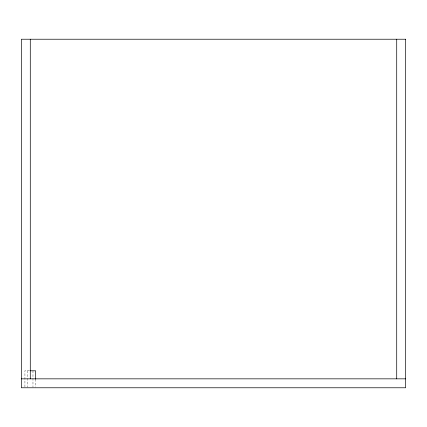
<?xml version="1.0" encoding="UTF-8"?>
<svg xmlns="http://www.w3.org/2000/svg" width="427" height="427" viewBox="0 0 427 427"><rect width="100%" height="100%" fill="white"/><g stroke="black" fill="none" stroke-linecap="round" stroke-linejoin="round"><path stroke-width="0.32" stroke-dasharray="2.13 1.6" d="M29.591 370.796L24.926 370.796L24.926 387.124M35.649 379.283L35.649 387.124M32.97 370.796L32.97 387.124M27.606 370.796L27.606 387.124"/><path stroke-width="0.64" d="M30.285 370.796L35.649 370.796L35.649 379.283M21.35 378.84L405.65 378.84M396.715 39.225L396.715 378.84M30.285 39.225L30.285 378.84M405.65 39.225L21.35 39.225L21.35 387.775L405.65 387.775L405.65 39.225"/></g></svg>
